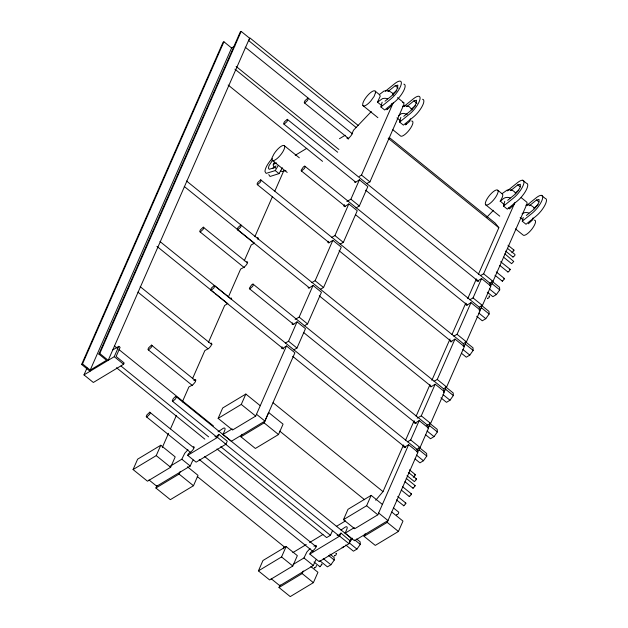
<?xml version="1.0" encoding="UTF-8"?>
<svg xmlns="http://www.w3.org/2000/svg" width="628" height="628" viewBox="0 0 628 628"><rect width="100%" height="100%" fill="white"/><g stroke="black" fill="none" stroke-linecap="round" stroke-linejoin="round"><path stroke-width="0.94" d="M274.648 162.024L273.282 164.387L273.259 165.572L275.394 168.202M292.428 322.902L292.201 324.48L293.496 324.268L297.06 321.85L305.483 328.664L296.973 348.045L293.661 349.929M391.684 103.612L391.181 106.053L386.864 109.727L387.672 108.354M410.398 118.739L409.896 121.18L405.578 124.862L406.387 123.488M403.835 84.128A12.678 3.996 -51 0 1 403.576 90.958A12.678 3.996 -51 0 1 394.698 101.901L384.681 110.002L380.929 106.964L382.114 102.207M422.55 99.255A12.678 3.996 -51 0 1 422.291 106.085A12.678 3.996 -51 0 1 413.405 117.028L403.396 125.129L399.636 122.091L400.829 117.334M522.7 180.22L526.46 183.258A12.678 3.996 -51 0 1 526.193 190.088A12.678 3.996 -51 0 1 517.315 201.023L507.306 209.132L503.546 206.094L504.731 201.337M541.415 195.347L545.175 198.385A12.678 3.996 -51 0 1 544.908 205.215A12.678 3.996 -51 0 1 536.029 216.15L526.021 224.259L522.26 221.221L523.21 217.414M403.977 445.754L403.686 446.932L404.306 447.434L408.616 444.703L417.973 452.27L387.193 522.378L364.044 536.32L375.277 545.402L398.427 531.461L402.98 521.083L391.754 512.008M414.566 421.639L414.268 422.817L414.888 423.319L419.198 420.587L428.563 428.155L420.054 447.536L416.78 449.35M430.541 385.239L430.251 386.424L430.871 386.926L435.18 384.187L444.538 391.754L430.635 423.421L426.655 425.588M466.329 303.709L466.039 304.886L466.659 305.389L470.969 302.657L480.326 310.224L466.423 341.891L463.205 343.728M476.919 279.593L476.621 280.779L477.241 281.273L481.55 278.542L490.915 286.109L482.406 305.491L479.133 307.304M257.833 239.252L258.226 237.981L257.488 237.565M328.318 241.285L327.918 242.549L328.68 242.965L332.848 240.32L341.271 247.126L323.538 287.53L320.272 289.343M282.066 346.742L281.548 348.195L282.16 348.76L286.478 345.965L294.901 352.779L264.922 421.066L231.402 441.249L222.979 434.435L224.581 430.8A6.327 1.994 -51 0 0 223.317 428.249L218.018 431.836M344.419 204.697L343.901 206.157L344.513 206.714L348.83 203.919L357.254 210.733L343.351 242.4L340.101 244.088M313.961 546.211L315.562 545.379L316.379 545.677C315.829 548.927 312.987 550.685 310.554 552.444L309.832 554.084L319.197 561.652L349.003 543.699L350.189 540.959L340.98 533.094L338.099 535.723L337.079 535.15M90.04 371.266L81.616 364.46L223.019 42.335L223.929 41.786L231.599 47.987L234.872 46.025M81.616 364.46L82.519 363.91L223.929 41.786M112.75 349.961L118.802 346.318L120.113 347.378L116.117 356.476L124.171 362.984L123.606 364.256L93.344 382.476L83.987 374.908L87.017 367.992M82.519 363.91L90.197 370.112L231.599 47.987M98.863 354.074L240.265 31.95L241.176 31.4L249.599 38.206L108.197 360.331L99.773 353.525L98.863 354.074L106.54 360.276L90.197 370.112M99.773 353.525L241.176 31.4M83.987 374.908L114.249 356.688L118.802 346.318M133.073 469.556L137.626 459.178L160.784 445.244L175.196 456.894L170.643 467.263L147.486 481.205L133.073 469.556L156.231 455.614L160.784 445.244M162.322 447.466L168.547 433.281M170.494 428.845L176.335 415.54M182.293 401.967L188.871 386.989L192.929 384.736L195.096 382.209L195.873 380.026L195.269 379.469L193.832 380.403M192.49 378.739L204.846 350.597L208.857 348.328L210.655 346.358L211.832 344.113L211.463 343.131L210.49 343.445M208.496 342.268L224.659 305.459L226.928 304.093M228.278 297.209L240.634 269.059C243.633 267.646 246.977 265.628 247.644 262.096L246.883 261.688M244.261 260.808L251.224 244.951L254.309 243.248M254.866 236.646L272.497 196.486M274.844 191.132L283.856 170.604M187.411 466.769L198.032 475.357L193.479 485.727L170.329 499.668L155.909 488.019L157.055 485.42M170.094 466.282L181.822 459.217L184.758 453.243L187.96 449.734M155.909 488.019L179.066 474.077L180.205 471.487M214.972 436.389L215.851 437.041L218.842 434.356L227.265 441.17L225.931 444.208L196.117 462.153L187.694 455.347L188.416 453.706C190.834 451.979 193.573 450.237 194.209 447.05L193.416 446.641M149.009 479.965L156.725 486.205L190.245 466.031L191.846 462.389A6.327 1.994 -51 0 1 193.181 460.049M286.478 345.965L255.698 416.081L232.548 430.015L218.136 418.366L222.689 407.996L245.838 394.054L260.251 405.704M187.694 455.347L217.508 437.402L218.842 434.356M218.136 418.366L241.285 404.424L245.838 394.054M240.956 436.813L264.105 422.872L268.658 412.502L283.071 424.151L278.518 434.529L255.368 448.463L240.956 436.813L242.094 434.223M285.308 343.045L288.55 341.232L297.06 321.85M295.129 319.385L299.14 317.116L313.042 285.457L321.465 292.263L307.563 323.93L304.172 325.854M311.904 282.553L315.115 280.724L332.848 240.32M331.835 237.282L334.928 235.586L348.83 203.919M346.844 201.455L350.903 199.194L359.412 179.804L367.835 186.618L359.326 206L356.013 207.892M359.216 176.444L361.493 175.079L393.214 102.796M366.666 183.572L369.916 181.885L403.922 104.413L403.835 102.764L397.516 97.654M258.414 570.876L262.967 560.506L286.117 546.564L297.35 555.639L292.797 566.016L269.648 579.958L258.414 570.876L281.564 556.934L286.117 546.564M283.322 548.793L284.107 547.012M311.205 566.841L317.941 572.289L313.388 582.658L290.238 596.6L279.005 587.518L280.143 584.927M293.064 564.517L303.96 557.954L306.896 551.973L310.099 548.472M279.005 587.518L302.154 573.584L303.293 570.985M271.163 578.718L279.805 585.704L313.317 565.522L314.918 561.879A6.327 1.994 -51 0 1 316.253 559.54M216.998 448.965L326.646 537.607L330.422 535.323L332.636 530.283M408.616 444.703L377.836 514.811L354.687 528.752L343.453 519.678L348.006 509.3L371.164 495.359L382.389 504.441M309.832 554.084L339.646 536.139L340.98 533.094M378.637 512.998L387.994 520.557L354.482 540.739L345.117 533.172L346.719 529.537A6.327 1.994 -51 0 0 345.455 526.978L340.925 530.056M343.453 519.678L366.611 505.736L371.164 495.359M375.709 500.241L383.009 491.614L403.498 444.938M405.468 440.456L414.142 420.705M416.105 416.223L429.897 384.807M431.868 380.317L449.993 339.026M451.964 334.543L465.756 303.128M467.727 298.638L476.393 278.887M478.363 274.405L498.852 227.729L495.28 223.183L389.14 137.383M364.044 536.32L365.182 533.729M407.478 441.798L410.688 439.969L419.198 420.587M417.22 418.115L421.278 415.854L435.18 384.187M434.042 381.29L437.253 379.461L454.994 339.057L464.351 346.625L446.618 387.021L443.344 388.834M453.785 336.153L457.066 334.324L470.969 302.657M469.83 299.752L473.049 297.923L481.55 278.542M480.381 275.621L483.631 273.816L514.913 202.53M489.675 283.267L492.988 281.375L527.065 203.747L526.908 202.255L521.146 197.6M500.61 261.719L510.195 269.334L509.528 270.825L507.958 272.018L499.857 265.471M489.793 285.732L490.586 284.021L490.193 283.354L287.286 119.328L284.413 121.832L283.62 123.535L284.013 124.211L355.715 182.175M479.195 309.847L479.996 308.136L479.596 307.469L304.768 166.137L303.41 166.899L301.095 170.345L301.487 171.02L345.581 206.659M463.221 346.248L464.021 344.536L463.629 343.869L260.722 179.844L257.849 182.348L257.048 184.051L257.441 184.726L329.151 242.691M443.407 391.377L444.208 389.674L443.815 388.999L186.54 181.005M427.433 427.778L428.233 426.074L427.841 425.399L253.006 284.068L251.647 284.829L249.332 288.283L249.724 288.951L293.818 324.59M416.843 451.901L417.636 450.197L417.243 449.522L214.336 285.497L211.463 288.001L210.663 289.712L211.063 290.379L283.526 348.964M276.006 165.823L275.08 167.417L269.192 169.301L268.415 168.163L268.996 165.698L272.23 160.776M272.073 158.664A12.678 3.996 -51 0 0 265 171.562L266.162 173.399L275.26 170.581L278.165 165.604M268.76 174.6L270.032 176.476L279.02 173.626L282.412 167.809M381.824 105.661L377.499 102.168L380.262 96.139L379.383 94.577L375.269 91.201M504.198 204.626L500.273 201.07A9.514 2.999 -51 0 0 502.007 193.707L507.126 190.088A6.343 4.985 14 0 1 515.549 193.094M508.295 207.939L509.63 208.629M528.344 223.764L532.646 219.855A6.343 4.985 14 0 0 533.023 217.869M272.858 168.461L273.973 166.844M490.366 286.038L492.038 283.691L491.944 281.964M479.227 310.931L481.456 307.806L481.307 305.216M487.297 292.177L492.878 296.691L496.371 294.587L499.715 289.893L499.566 287.31L491.889 281.101M463.809 346.546L465.481 344.199L465.332 341.616M476.707 316.292L482.288 320.806L485.789 318.702L489.134 314.008L488.984 311.417L482.006 305.781M461.431 353.258L466.314 357.199L469.807 355.095L473.151 350.408L473.002 347.818L466.023 342.181M443.439 392.461L445.668 389.336L445.519 386.746M428.013 428.084L429.685 425.737L429.591 424.01M319.738 560.655L327.416 566.856L330.909 564.753L334.253 560.058L334.104 557.476L329.92 554.092M440.919 397.822L446.5 402.336L449.993 400.232L453.338 395.538L453.188 392.955L446.218 387.311M352.606 538.188L349.262 542.882L356.932 549.084L360.276 544.39L360.127 541.807L356.641 538.981M417.432 452.191L419.104 449.852L418.955 447.262L426.632 453.463L426.781 456.054L423.429 460.748L419.936 462.852L415.053 458.903M425.643 434.788L430.525 438.736L434.019 436.633L437.363 431.938L437.214 429.348L429.536 423.146M349.356 541.375L351.17 538.51L350.769 537.835L175.942 396.504L174.584 397.265L173.061 399.008L172.268 400.719L172.661 401.386L216.754 437.025M371.297 111.549L353.486 130.239L351.248 135.42L349.089 137.893L347.457 138.662L347.009 137.917L348.407 139.063M486.841 217.209L493.435 210.286M343.854 546.564L342.291 547.757L342.197 547.239M509.465 208.881L513.932 204.728A6.343 4.985 14 0 0 514.293 203.417M507.644 200.348L515.659 193.793L518.194 190.739L520.29 187.16L520.329 184.287L517.778 184.891L510.635 190.637M526.358 215.475L534.373 208.92L536.901 205.866L539.005 202.287L539.044 199.414L536.485 200.018L529.349 205.764M385.019 101.218C390.012 96.853 397.697 92.654 397.854 85.141L395.279 85.698L388.026 91.507M403.733 116.345C408.726 111.98 416.411 107.781 416.568 100.268L413.993 100.825L406.74 106.634M385.443 91.162L394.737 83.642A12.678 3.996 -51 0 1 401.174 84.497A12.678 3.996 -51 0 1 390.938 98.863L380.929 106.964M404.157 106.297L413.452 98.769A12.678 3.996 -51 0 1 419.889 99.624A12.678 3.996 -51 0 1 409.652 113.99L399.636 122.091M507.345 190.873L517.362 182.764A12.678 3.996 -51 0 1 523.799 183.619A12.678 3.996 -51 0 1 513.555 197.985L503.546 206.094M500.1 201.313L503.366 198.668A6.343 4.985 14 0 1 510.203 197.922M526.774 205.419L536.069 197.891A12.678 3.996 -51 0 1 542.514 198.746A12.678 3.996 -51 0 1 532.269 213.112L522.26 221.221M392.484 93.972L396.763 90.526M411.199 109.099L415.477 105.653M515.133 193.086L518.759 190.182M533.847 208.221L538.196 204.728M379.383 94.577L383.873 91.107L386.958 90.652L389.478 91.186L392.476 93.109L393.301 95.275M377.499 102.168L382.609 98.565L385.066 98.266L387.578 98.792M398.403 115.748L401.323 113.692L403.78 113.393L407.313 114.327M359.412 179.804L355.087 182.599L354.459 181.665M313.042 285.457L308.725 288.244L308.105 287.687M247.361 262.826L203.276 227.187L200.371 229.895L199.704 231.528L200.238 232.038L244.323 267.677M200.238 232.038L203.134 229.322L203.802 227.697L203.276 227.187M195.583 380.772L151.489 345.125L148.593 347.841L147.925 349.474L148.459 349.977L192.545 385.623M148.459 349.977L151.356 347.268L152.023 345.636L151.489 345.125M193.864 447.843L149.77 412.204L146.874 414.912L146.206 416.545L146.732 417.055L190.826 452.694M146.732 417.055L149.637 414.339L150.304 412.714L149.77 412.204M454.994 339.057L450.574 341.86L450.08 340.8M295.215 155.304L306.786 148.334M339.473 138.694L345.212 135.24M222.979 434.435L232.195 428.885M292.844 552.601L306.221 544.539M309.573 542.529L322.949 534.475M336.325 526.413L345.526 520.879M345.117 533.172L354.333 527.622M356.932 549.084L353.438 551.188L345.761 544.986M304.619 103.023L307.492 100.519L308.293 98.808L307.893 98.141L305.02 100.645L304.227 102.356L304.619 103.023L348.705 138.662M284.013 124.211L286.886 121.706L287.687 119.995L287.286 119.328M257.441 184.726L260.322 182.222L261.115 180.511L260.722 179.844M301.487 171.02L304.368 168.516L305.161 166.805L304.768 166.137M237.627 229.856L240.508 227.352L241.301 225.648L240.909 224.973L238.036 227.477L237.235 229.189L237.627 229.856L309.337 287.82M211.063 290.379L213.936 287.875L214.737 286.172L214.336 285.497M249.724 288.951L252.605 286.447L253.398 284.743L253.006 284.068M172.661 401.386L175.542 398.882L176.335 397.179L175.942 396.504M273.282 164.387L276.548 162.95M513.209 250.297L513.9 250.023L513.987 250.541L511.867 252.746M505.611 251.09L512.966 257.04L514.536 255.847L515.093 254.835L514.709 254.254L507.424 248.311M503.703 278.761L504.386 278.487L504.48 279.005L502.353 281.211L494.99 275.26M488.914 296.228L489.605 295.953L489.134 297.484L487.571 298.677L487.477 298.159M414.629 474.87L415.32 474.595L415.406 475.113L413.287 477.319M415.736 479.164L416.419 478.881L416.513 479.4L414.394 481.605L407.03 475.655M414.386 485.805L415.069 485.523L415.163 486.041L413.043 488.246L404.942 481.7M410.728 494.142L411.411 493.867L411.505 494.385L409.377 496.591L401.284 490.044M405.123 503.334L405.806 503.052L405.9 503.578L403.78 505.783L396.417 499.825M335.862 553.598L336.553 553.315L336.082 554.854L334.52 556.039L334.426 555.521M310.978 566.613L311.661 566.33M321.23 564.289L321.921 564.007L322.007 564.533L319.887 566.739L314 561.974M285.905 170.51L282.459 171.507L280.74 171.122M509.308 269.577L510.195 269.334M402.587 106.242L405.68 105.787L409.283 106.674L412.125 109.916M402.634 102.513L403.835 102.764M517.778 184.891L520.11 186.673M536.485 200.018L538.816 201.8M396.935 117.876L400.538 120.788M520.157 217.524L522.826 219.69M362.906 105.543L377.883 117.656M392.853 129.761L400.342 135.813A9.514 2.999 -51 0 0 409.377 129.855A9.514 2.999 -51 0 0 411.638 121.008M485.53 204.673L499.755 216.173M515.478 228.882L522.967 234.935A9.514 2.999 -51 0 0 532.002 228.977A9.514 2.999 -51 0 0 534.255 220.138M388.167 138.254L498.852 227.729M508.005 245.258L513.9 250.023M358.101 125.388L249.975 37.978L248.782 40.71L356.139 127.5M504.818 253.814L513.743 261.476L511.624 263.681L503.523 257.135M245.203 47.163L352.567 133.952M496.285 271.94L504.386 278.487M236.104 66.419L338.9 149.519M234.903 69.151L337.699 152.251M361.493 175.079L369.916 181.885M483.631 273.816L492.988 281.375M492.038 283.691L499.715 289.893M489.393 288.943L496.371 294.587M365.629 190.19L478.528 281.454M228.145 85.031L322.564 161.357M350.903 199.194L359.326 206M473.049 297.923L482.406 305.491M284.374 145.727L299.352 157.832M481.456 307.806L489.134 314.008M478.811 313.058L485.789 318.702M355.456 214.65L467.201 304.98M272.222 160.336A9.514 2.999 -51 0 0 281.163 154.237A9.514 2.999 -51 0 0 283.597 145.406A9.514 2.999 -51 0 0 273.996 153.907L272.026 157.824L272.222 160.336L287.2 172.441M275.26 170.581L279.02 173.626M334.928 235.586L343.351 242.4M457.066 334.324L466.423 341.891M465.481 344.199L473.151 350.408M462.828 349.458L469.807 355.095M339.065 250.705L451.956 341.97M315.115 280.724L323.538 287.53M437.253 379.461L446.618 387.021M445.668 389.336L453.338 395.538M443.015 394.588L449.993 400.232M184.263 186.469L254.442 243.201M319.252 295.835L431.381 386.487M299.14 317.116L307.563 323.93M421.278 415.854L430.635 423.421M429.685 425.737L437.363 431.938M427.04 430.989L434.019 436.633M303.693 332.581L416.199 423.523M288.55 341.232L296.973 348.045M410.688 439.969L420.054 447.536M419.104 449.852L426.781 456.054M159.975 241.521L231.677 299.485M416.458 455.104L423.429 460.748M156.937 246.372L214.148 292.617M215.671 293.849L227.878 303.716M292.679 356.359L405.578 447.623M409.425 469.83L415.32 474.595M408.326 472.335L416.419 478.881M406.238 478.379L415.069 485.523M402.579 486.724L411.411 493.867M140.17 286.651L211.871 344.615M397.712 496.505L405.806 503.052M137.893 292.114L208.072 348.846M273.086 402.752L383.009 491.614M393.638 508.068L398.796 512.236L398.325 513.767L396.763 514.96L396.668 514.442M279.719 431.114L364.625 499.755M256.499 414.26L264.922 421.066M241.285 404.424L255.698 416.081M264.105 422.872L278.518 434.529M366.611 505.736L377.836 514.811M387.193 522.378L398.427 531.461M354.694 539.876L360.276 544.39M114.406 345.902L117.452 348.359M118.975 349.592L213.387 425.917M217.508 437.402L225.931 444.208M339.646 536.139L349.003 543.699M225.114 443.784L339.136 535.959M114.249 356.688L123.606 364.256M121.031 366.053L208.598 436.837M220.781 446.689L330.422 535.323M116.486 367.718L204.814 439.121M328.672 555.552L334.253 560.058M204.5 456.446L316.245 546.776M323.232 558.551L330.909 564.753M199.186 459.453L313.207 551.627M181.822 459.217L190.245 466.031M303.96 557.954L313.317 565.522M197.247 476.495L285.183 547.585M156.231 455.614L170.643 467.263M179.066 474.077L193.479 485.727M281.564 556.934L292.797 566.016M302.154 573.584L313.388 582.658M497.886 190.323A9.514 2.999 -51 0 1 490.115 203.339A9.514 2.999 -51 0 1 487.124 198.825A9.514 2.999 -51 0 1 497.886 190.323L502.007 193.707M413.993 100.825L416.89 103.306M395.279 85.698L398.183 88.179M231.151 297.923L231.646 298.983M512.88 256.522L512.966 257.04M507.871 271.5L507.958 272.018M502.267 280.692L502.353 281.211M412.949 487.728L413.043 488.246M409.291 496.073L409.377 496.591M403.686 505.257L403.78 505.783M319.793 566.213L319.887 566.739M316.465 565.412L315.994 566.943L314.432 568.136L314.338 567.618M525.848 205.215A6.343 4.985 14 0 1 534.263 208.229M522.08 213.803A6.343 4.985 14 0 1 528.917 213.049M375.442 92.826L374.155 96.335L370.81 100.982A9.514 2.999 -51 0 1 362.733 105.127A9.514 2.999 -51 0 1 369.083 93.933A9.514 2.999 -51 0 1 375.442 92.826"/></g></svg>
